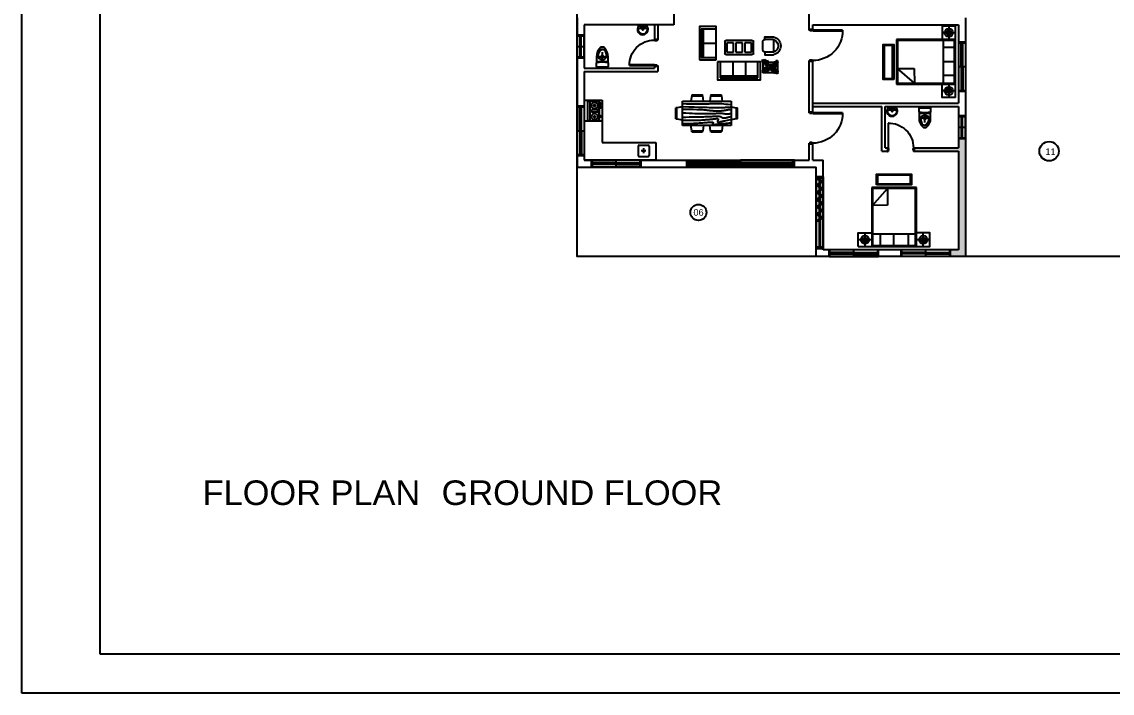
# Model space of a CAD drawing. Header units: millimetres. Extents: x 1122 to 74697, y 779 to 52745.
# Drawn here: x 1122 to 37636, y 779 to 23282 of the extents above; entities that cross this region are included whole.
import ezdxf

# ---------------------------------------------------------------- set-up
doc = ezdxf.new("R2010")
doc.units = ezdxf.units.MM
doc.linetypes.add('HIDDEN', pattern=[0.375, 0.25, -0.125])
for name, color, linetype in [('A_section', 2, 'Continuous'), ('A_text', 7, 'Continuous'), ('bed', 7, 'Continuous'), ('DOOR', 30, 'Continuous'), ('fsdffsd', 7, 'Continuous'), ('HATCH', 8, 'Continuous'), ('KITCHEN', 52, 'Continuous'), ('limesss', 7, 'Continuous'), ('NOI THAT', 42, 'Continuous'), ('TOILET', 23, 'Continuous'), ('WALLS', 210, 'Continuous'), ('WINDOW', 140, 'Continuous')]:
    doc.layers.add(name, color=color, linetype=linetype)
doc.styles.add('ATTR', font='romans.shx', dxfattribs={"width": 0.8, "height": 0.7})
doc.styles.get("Standard").update_dxf_attribs({"font": 'arial.ttf'})

# ---------------------------------------------------------------- blocks, each defined once
blk = doc.blocks.new('A$C78170A85')
at = {"layer": 'HATCH'}
for points in [[(172, 767), (259, 767), (337, 766), (409, 764), (473, 762), (532, 759), (585, 756), (633, 753), (678, 749), (719, 746), (756, 743), (791, 739), (822, 737), (850, 734), (875, 732), (897, 730), (916, 728), (932, 727), (946, 727), (957, 727), (966, 728), (973, 729), (978, 730), (982, 732), (986, 734), (988, 737), (990, 739), (991, 742), (992, 745), (992, 748), (992, 751), (991, 754), (990, 757), (989, 760), (987, 762), (986, 765), (984, 767), (983, 770), (981, 772), (980, 774), (980, 776), (979, 779), (979, 781), (980, 783), (981, 785), (982, 787), (984, 789), (986, 790), (989, 791), (992, 792), (995, 793), (999, 794), (1004, 794), (1010, 794), (1017, 793), (1025, 792), (1034, 791), (1044, 790), (1056, 789), (1069, 787), (1085, 785), (1102, 783), (1122, 780), (1145, 778), (1170, 775), (1198, 772), (1229, 769), (1263, 766), (1300, 763), (1339, 759), (1381, 756), (1425, 753), (1472, 749)], [(172, 677), (298, 680), (403, 681), (489, 681), (558, 680), (615, 678), (661, 675), (700, 672), (735, 670), (768, 667), (799, 664), (829, 662), (858, 659), (885, 657), (911, 655), (935, 652), (957, 650), (978, 648), (997, 646), (1014, 643), (1030, 642), (1044, 640), (1057, 638), (1069, 637), (1079, 636), (1088, 636), (1096, 636), (1102, 637), (1108, 637), (1113, 639), (1117, 640), (1121, 642), (1124, 644), (1127, 646), (1129, 649), (1130, 652), (1132, 655), (1132, 658), (1133, 661), (1132, 665), (1131, 668), (1130, 671), (1128, 675), (1126, 678), (1124, 682), (1121, 685), (1118, 688), (1116, 692), (1113, 695), (1111, 699), (1110, 702), (1108, 705), (1107, 708), (1107, 712), (1107, 715), (1108, 718), (1109, 721), (1111, 723), (1114, 726), (1117, 728), (1121, 730), (1125, 732), (1130, 733), (1135, 733), (1141, 733), (1146, 732), (1153, 730), (1160, 728), (1168, 726), (1178, 722), (1189, 719), (1202, 715), (1216, 711), (1234, 707), (1254, 702), (1278, 697), (1306, 691), (1339, 684), (1377, 677), (1421, 669), (1472, 659)], [(172, 596), (267, 593), (351, 591), (424, 589), (489, 588), (545, 587), (595, 586), (639, 586), (679, 585), (715, 585), (748, 584), (779, 583), (808, 582), (836, 581), (862, 580), (887, 579), (912, 578), (937, 577), (961, 576), (985, 575), (1009, 574), (1032, 573), (1053, 572), (1073, 572), (1092, 572), (1110, 572), (1125, 572), (1139, 573), (1152, 574), (1163, 575), (1173, 577), (1182, 579), (1190, 581), (1197, 583), (1203, 586), (1208, 589), (1213, 592), (1217, 594), (1221, 598), (1225, 600), (1229, 603), (1233, 606), (1238, 609), (1242, 611), (1247, 613), (1252, 615), (1257, 616), (1263, 618), (1270, 618), (1277, 619), (1285, 619), (1293, 618), (1301, 617), (1310, 616), (1319, 615), (1328, 613), (1338, 611), (1347, 608), (1358, 606), (1370, 603), (1384, 599), (1400, 595), (1420, 590), (1443, 584), (1472, 578)], [(172, 478), (266, 485), (352, 490), (431, 494), (503, 497), (569, 499), (629, 500), (685, 501), (736, 502), (783, 502), (827, 502), (867, 501), (905, 501), (940, 500), (973, 499), (1003, 498), (1032, 497), (1060, 495), (1086, 494), (1110, 493), (1134, 493), (1155, 492), (1175, 492), (1194, 492), (1211, 492), (1227, 493), (1241, 494), (1254, 495), (1266, 497), (1277, 499), (1287, 500), (1297, 502), (1306, 504), (1315, 506), (1324, 507), (1332, 508), (1341, 509), (1350, 510), (1359, 510), (1368, 510), (1378, 510), (1389, 509), (1399, 508), (1410, 507), (1420, 505), (1430, 504), (1439, 502), (1447, 501), (1453, 500), (1457, 499), (1460, 498), (1463, 497), (1464, 497), (1465, 497), (1467, 497), (1469, 497), (1472, 497)], [(172, 379), (331, 383), (459, 386), (560, 389), (639, 393), (699, 396), (745, 399), (781, 402), (810, 405), (837, 407), (863, 410), (886, 413), (909, 415), (930, 417), (950, 419), (970, 421), (989, 423), (1007, 424), (1025, 426), (1043, 427), (1061, 428), (1079, 429), (1096, 429), (1115, 429), (1133, 429), (1152, 428), (1171, 427), (1190, 425), (1209, 424), (1227, 422), (1245, 420), (1263, 418), (1279, 415), (1294, 413), (1308, 411), (1322, 409), (1335, 406), (1347, 404), (1359, 402), (1370, 400), (1382, 398), (1394, 396), (1405, 394), (1417, 393), (1428, 392), (1439, 392), (1450, 393), (1461, 394), (1472, 397)], [(172, 316), (345, 319), (488, 323), (605, 326), (700, 329), (776, 332), (837, 334), (888, 337), (931, 339), (971, 340), (1008, 341), (1041, 342), (1072, 342), (1101, 342), (1128, 342), (1152, 342), (1175, 342), (1196, 341), (1216, 340), (1235, 339), (1254, 338), (1271, 337), (1289, 336), (1306, 335), (1324, 333), (1342, 332), (1361, 330), (1380, 329), (1399, 328), (1418, 327), (1436, 326), (1454, 325), (1472, 325)], [(172, 235), (278, 238), (370, 240), (447, 241), (513, 242), (569, 243), (617, 243), (660, 243), (697, 242), (733, 242), (766, 241), (797, 240), (826, 239), (853, 238), (879, 237), (904, 236), (927, 235), (949, 234), (970, 233), (991, 232), (1012, 231), (1033, 230), (1055, 230), (1078, 229), (1102, 229), (1128, 230), (1158, 231), (1191, 233), (1231, 236), (1277, 240), (1332, 245), (1396, 253), (1472, 262)]]:
    blk.add_lwpolyline(points, dxfattribs=at)
at = {"layer": 'NOI THAT'}
for p, q in [((420, 966), (397, 821)), ((420, 966), (718, 966)), ((424, 993), (421, 975)), ((716, 975), (422, 975)), ((424, 993), (713, 993)), ((716, 975), (713, 993)), ((740, 821), (717, 966)), ((926, 966), (903, 821)), ((926, 966), (1223, 966)), ((930, 993), (927, 975)), ((1222, 975), (927, 975)), ((930, 993), (1219, 993)), ((1222, 975), (1219, 993)), ((1246, 821), (1223, 966)), ((0, 641), (18, 644)), ((0, 641), (0, 352)), ((18, 349), (18, 644)), ((27, 645), (172, 668)), ((27, 645), (27, 348)), ((1472, 822), (172, 822)), ((172, 822), (172, 172)), ((1616, 645), (1471, 668)), ((1472, 172), (1472, 822)), ((1616, 645), (1616, 348)), ((1625, 349), (1625, 644)), ((1643, 641), (1625, 644)), ((1643, 641), (1643, 352)), ((18, 349), (0, 352)), ((172, 325), (27, 348)), ((1471, 325), (1616, 348)), ((1625, 349), (1643, 352)), ((420, 27), (397, 172)), ((420, 27), (718, 27)), ((424, 0), (421, 18)), ((716, 18), (422, 18)), ((424, 0), (713, 0)), ((716, 18), (713, 0)), ((740, 172), (717, 27)), ((926, 27), (903, 172)), ((926, 27), (1223, 27)), ((1222, 18), (927, 18)), ((930, 0), (927, 18)), ((930, 0), (1219, 0)), ((1222, 18), (1219, 0)), ((1246, 172), (1223, 27))]:
    blk.add_line(p, q, dxfattribs=at)
at = {"layer": 'NOI THAT', "ltscale": 20}
blk.add_line((172, 172), (1472, 172), dxfattribs=at)
blk = doc.blocks.new('LOVESET5')
at = {"linetype": 'Continuous'}
for p, q in [((35.75, 0), (35.75, -30.00001)), ((-19.75, -3), (31.25, -3)), ((-19.75, -30.00001), (-19.75, -3)), ((-19.75, -6.5), (31.25, -6.5)), ((5.75, -6.5), (5.75, -30.00001)), ((31.25, -3), (31.25, -30.00001))]:
    blk.add_line(p, q, dxfattribs=at)
for points in [[(35.75, -30.00001), (-24.25, -30.00001), (-24.25, 0), (24.25, 0)], [(24.25, 0), (35.75, 0)]]:
    blk.add_lwpolyline(points, dxfattribs=at)
blk = doc.blocks.new('LOUNGRND')
at = {"linetype": 'Continuous'}
for p, q in [((10.5, -12), (-10.5, -12)), ((-10.5, -26.913), (-10.5, -26.9121)), ((-7.413, -30), (7.413, -30)), ((10.5, -26.913), (10.5, -26.9121))]:
    blk.add_line(p, q, dxfattribs=at)
for points in [[(-10.5, -12), (-10.5, -12), (-10.5, -26.9121), (-15, -26.9121), (-15, -12)], [(10.5, -12), (10.5, -12), (10.5, -26.9121), (15, -26.9121), (15, -12)]]:
    blk.add_lwpolyline(points, dxfattribs=at)
for centre, radius, start, end in [((0, -15.375), 15.375, 12.68038, 167.3196), ((0, -15.6), 11.1, 18.92464, 161.0754), ((-7.413, -26.913), 3.087, 180, 270), ((7.413, -26.913), 3.087, 270, 0)]:
    blk.add_arc(centre, radius, start, end, dxfattribs=at)
blk = doc.blocks.new('TBLWGLAS')
at = {"linetype": 'Continuous'}
for p, q in [((-22, 0), (22, 0)), ((-24, -22), (-24, -2)), ((-20.5, -20), (-20.5, -4)), ((-20.5, -4), (-9.5, -4)), ((-9.5, -4), (-9.5, -20)), ((-5.5, -20), (-5.5, -4)), ((-5.5, -4), (5.5, -4)), ((5.5, -4), (5.5, -20)), ((9.5, -20), (9.5, -4)), ((9.5, -4), (20.5, -4)), ((20.5, -4), (20.5, -20)), ((24, -2), (24, -22)), ((22, -24), (-22, -24)), ((-9.5, -20), (-20.5, -20)), ((5.5, -20), (-5.5, -20)), ((20.5, -20), (9.5, -20))]:
    blk.add_line(p, q, dxfattribs=at)
for centre, start, end in [((-22, -2), 90, 180), ((22, -2), 0, 90), ((-22, -22), 180, 270), ((22, -22), 270, 0)]:
    blk.add_arc(centre, 2, start, end, dxfattribs=at)
blk = doc.blocks.new('PLANT1')
for p, q in [((-240.64722, 104.936036), (-243.459, 183.338216)), ((-243.459, 183.338216), (-223.09074, 172.960284)), ((-243.459, 183.338216), (-209.77098, 131.96443)), ((-210.03006, 97.88779), (-240.64722, 104.936036)), ((-230.39832, 108.265976), (-209.90052, 114.92611)), ((-223.09074, 172.960284), (-188.88456, 189.739778)), ((-203.62926, 43.31335), (-210.03006, 97.88779)), ((-209.77098, 131.96443), (-142.00632, 80.332072)), ((-159.30372, 46.384718), (-203.62926, 43.31335)), ((-199.52208, 135.294624), (-195.80352, 176.160684)), ((-196.7103, 56.89219), (-159.04464, 80.461358)), ((-188.88456, 189.739778), (-182.35422, 152.203404)), ((-182.35422, 152.203404), (-124.3203, 165.39464)), ((-142.65148, -4.859528), (-159.30372, 46.384718)), ((-105.11536, 1.671066), (-142.65148, -4.859528)), ((-142.00632, 80.332072), (-60.44438, 53.971698)), ((-135.73506, 8.719312), (-87.69096, 52.656994)), ((-131.23926, 151.815546), (-135.08736, 93.910912)), ((-124.3203, 165.39464), (-104.08158, 137.97788)), ((-105.11536, 1.671066), (-50.28438, 42.149268)), ((-104.08158, 137.97788), (-42.71772, 140.919962)), ((-70.5231, 69.566028), (-83.71332, 127.599694)), ((-50.28438, 42.149268), (-46.87316, 45.539152)), ((-46.87316, 45.539152), (-4.65074, 35.77336)), ((-42.71772, 140.919962), (-43.36542, 55.728108)), ((-43.36542, 55.728108), (4.65074, 43.723052)), ((-27.33548, -46.667928), (0, 0)), ((-4.65074, 35.77336), (-4.65074, 35.77336)), ((-4.65074, 35.77336), (0, 0)), ((4.65074, 43.723052), (10.85088, 7.949692)), ((10.85088, 7.949692), (35.65398, 11.924538)), ((46.50486, 7.949692), (23.2537, 0)), ((23.2537, 0), (40.30472, -13.911834)), ((35.65398, 11.924538), (86.258654, 68.081652)), ((96.447864, 64.57315), (46.50486, 7.949692)), ((74.932032, 143.772382), (85.516974, 180.372512)), ((74.932032, 143.772382), (87.276178, 76.744322)), ((85.516974, 180.372512), (138.873992, 172.87367)), ((86.258654, 68.081652), (87.276178, 76.744322)), ((94.68866, 168.20134), (113.118392, 105.758996)), ((172.734224, 26.646378), (96.447864, 64.57315)), ((161.803334, 142.44574), (99.213924, 75.521566)), ((181.141878, 0.172974), (108.515404, -23.848822)), ((120.790208, 82.916522), (178.733196, 69.332094)), ((138.873992, 172.87367), (155.54452, 214.059516)), ((155.54452, 214.059516), (207.401922, 195.889372)), ((237.91672, 180.718714), (161.803334, 142.44574)), ((164.71646, 201.888598), (169.388536, 157.703012)), ((221.332552, 101.432868), (170.97502, 130.274568)), ((196.989954, 83.089496), (172.734224, 26.646378)), ((181.141878, 0.172974), (218.858846, -5.215128)), ((230.504238, 89.261696), (196.989954, 83.089496)), ((207.401922, 195.889372), (227.15855, 220.31833)), ((225.658934, 209.647028), (222.659448, 188.303916)), ((227.15855, 220.31833), (298.859194, 188.477144)), ((244.088666, 147.204684), (230.504238, 89.261696)), ((236.416596, 170.047158), (271.51711, 148.790914)), ((298.859194, 188.477144), (237.91672, 180.718714)), ((280.688796, 136.619488), (244.088666, 147.204684)), ((298.859194, 188.477144), (280.602436, 174.719488)), ((280.602436, 174.719488), (280.688796, 136.619488)), ((-271.00784, -207.652112), (-252.75032, -193.89471)), ((-271.00784, -207.652112), (-210.06308, -199.893682)), ((-199.30618, -239.493298), (-271.00784, -207.652112)), ((-252.75032, -193.89471), (-252.83668, -155.79471)), ((-252.83668, -155.79471), (-216.23528, -166.379652)), ((-208.56448, -189.22238), (-243.66474, -167.966136)), ((-216.23528, -166.379652), (-202.65136, -108.436664)), ((-210.06308, -199.893682), (-133.95198, -161.620708)), ((-202.65136, -108.436664), (-169.1386, -102.264718)), ((-179.55006, -215.064594), (-199.30618, -239.493298)), ((-197.80758, -228.82225), (-194.80784, -207.479138)), ((-193.47942, -120.607836), (-143.12138, -149.44979)), ((-127.69342, -233.234738), (-179.55006, -215.064594)), ((-169.1386, -102.264718), (-144.8816, -45.821346)), ((-92.9386, -102.09149), (-150.88108, -88.507062)), ((-144.8816, -45.821346), (-68.59524, -83.748372)), ((-136.86282, -221.063566), (-141.53642, -176.87798)), ((-133.95198, -161.620708), (-71.31304, -95.395796)), ((-111.02086, -192.048892), (-127.69342, -233.234738)), ((-57.66562, -199.547734), (-111.02086, -192.048892)), ((-66.83756, -187.376562), (-85.26526, -124.934218)), ((-27.33548, -46.667928), (-68.59524, -83.748372)), ((-59.4233, -95.919544), (-58.4073, -87.25662)), ((-47.0789, -162.947604), (-59.4233, -95.919544)), ((-58.4073, -87.25662), (-10.85342, -39.748206)), ((-47.0789, -162.947604), (-57.66562, -199.547734)), ((-10.85342, -39.748206), (12.40028, -3.974846)), ((12.40028, -3.974846), (37.64534, -23.45309)), ((37.64534, -23.45309), (105.707942, -32.155892)), ((40.30472, -13.911834), (108.515404, -23.848822)), ((78.766924, -112.978184), (105.707942, -32.155892)), ((138.036554, -129.142744), (78.766924, -112.978184)), ((191.918336, -86.03742), (113.45291, -32.377888)), ((127.26035, -53.708554), (121.872248, -112.978184)), ((130.755644, -33.41624), (204.561948, -24.655272)), ((148.813012, -161.47161), (138.036554, -129.142744)), ((208.082642, -166.859966), (148.813012, -161.47161)), ((159.589216, -150.695406), (181.141878, -96.813878)), ((240.411508, -156.083508), (191.918336, -86.03742)), ((202.69454, -204.576934), (208.082642, -166.859966)), ((240.411508, -199.188578), (202.69454, -204.576934)), ((251.187966, -80.649318), (208.082642, -91.425522)), ((229.635304, -156.083508), (213.470744, -193.800476)), ((218.858846, -5.215128), (218.8591, -59.096656)), ((218.8591, -59.096656), (261.96417, -69.873114)), ((256.576068, -215.353138), (240.411508, -156.083508)), ((256.576068, -215.353138), (240.411508, -199.188578)), ((267.352526, -139.918948), (245.799864, -139.918948)), ((261.96417, -69.873114), (251.187966, -123.754642)), ((251.187966, -123.754642), (278.12873, -139.918948)), ((278.12873, -139.918948), (256.576068, -215.353138))]:
    blk.add_line(p, q)
for centre, radius, start, end in [((3.90398, 10.95883), 91.44, 178.6147, 235.1169), ((3.90398, 10.95883), 76.2, 168.1647, 238.6725), ((3.43662, 8.422894), 93.383227, 34.37569, 120.1028), ((2.51968, 5.259324), 79.951072, 33.82192, 124.9414), ((-0.62484, 10.986008), 80.429557, 338.4094, 20.03007), ((1.9431, 10.501122), 93.403293, 341.2017, 26.09184), ((3.07848, 14.252194), 93.714367, 242.5812, 331.2714), ((1.75514, 15.867888), 80.593082, 247.3711, 327.472)]:
    blk.add_arc(centre, radius, start, end)
at = {"style": 'ATTR', "width": 0.8, "flags": 9}
blk.add_attdef('ESTCODE', (0, 0), '', height=17.78, dxfattribs=at)
blk = doc.blocks.new('SOFA6')
at = {"linetype": 'Continuous'}
for p, q in [((-31.5, -3), (31.5, -3)), ((-31.5, -30), (-31.5, -3)), ((-31.5, -6.5), (31.5, -6.5)), ((-10.5, -30), (-10.5, -6.5)), ((10.5, -30), (10.5, -6.5)), ((31.5, -3), (31.5, -30))]:
    blk.add_line(p, q, dxfattribs=at)
blk.add_lwpolyline([(-36, -30), (-36, 0), (36, 0), (36, -30)], close=True, dxfattribs=at)
blk = doc.blocks.new('CHEST24')
at = {"linetype": 'Continuous'}
for p, q in [((24, 0), (0, 0)), ((0, 0), (0, -18.00001)), ((24, -18.00001), (24, 0)), ((0, -18.00001), (24, -18.00001))]:
    blk.add_line(p, q, dxfattribs=at)
blk = doc.blocks.new('DOOR')
at = {"layer": 'DOOR'}
for p, q in [((54081, 29373), (54081, 29488)), ((54081, 29488), (54106, 29488)), ((54106, 29373), (54081, 29373)), ((54106, 29469), (54106, 29488)), ((54127, 29469), (54106, 29469)), ((54106, 29373), (54106, 29394)), ((54106, 29394), (54127, 29394)), ((54106, 28373), (54106, 29373)), ((54127, 29373), (54106, 29373)), ((54127, 29419), (54127, 29469)), ((54127, 29394), (54127, 29419)), ((54127, 29373), (54127, 28373)), ((55107, 29419), (55107, 29469)), ((55107, 29469), (55127, 29469)), ((55107, 29394), (55107, 29419)), ((55127, 29394), (55107, 29394)), ((55127, 29469), (55127, 29488)), ((55152, 29488), (55127, 29488)), ((55127, 29373), (55127, 29394)), ((55127, 29373), (55152, 29373)), ((55152, 29373), (55152, 29488)), ((54127, 28373), (54106, 28373))]:
    blk.add_line(p, q, dxfattribs=at)
blk.add_arc((54127, 29373), 1000, 268.8063, 0, dxfattribs=at)
blk = doc.blocks.new('door 3')
at = {"layer": 'DOOR'}
for p, q in [((55671, 25022), (55671, 25001)), ((55786, 25022), (55671, 25022)), ((55706, 25001), (55671, 25001)), ((55706, 24984), (55706, 25001)), ((55748, 24984), (55706, 24984)), ((55769, 24984), (55748, 24984)), ((55786, 25001), (55769, 25001)), ((55769, 25001), (55769, 24984)), ((55786, 25001), (55786, 25022)), ((55706, 24150), (55671, 24150)), ((55671, 24129), (55671, 24150)), ((55786, 24129), (55671, 24129)), ((55748, 24167), (55706, 24167)), ((55706, 24167), (55706, 24150)), ((55769, 24167), (55748, 24167)), ((55769, 24150), (55769, 24167)), ((55786, 24150), (55769, 24150)), ((55786, 24167), (56620, 24167)), ((55786, 24167), (55786, 24150)), ((56620, 24150), (55786, 24150)), ((55786, 24150), (55786, 24129)), ((56620, 24167), (56620, 24150))]:
    blk.add_line(p, q, dxfattribs=at)
blk.add_arc((55786, 24167), 834, 358.8063, 90, dxfattribs=at)

msp = doc.modelspace()

# ---------------------------------------------------------------- hatches: boundary and pattern name
at = {"layer": 'limesss', "true_color": 0x636466}
h = msp.add_hatch(dxfattribs=at)
h.set_pattern_fill('CLAY', color=251)
h.set_pattern_definition([(0, (-605097.5885, -114674.48825), (0, 0.1875), []), (0, (-605097.5885, -114674.457), (0, 0.1875), []), (0, (-605097.5885, -114674.42575), (0, 0.1875), []), (0, (-605097.5885, -114674.36325), (0, 0.1875), [0.1875, -0.125])])
h.paths.add_polyline_path([(32722, 19367), (32492, 19367), (32492, 19055), (31002, 19055), (31002, 18940), (32492, 18940), (32492, 15640), (32227, 15640), (32227, 15410), (32722, 15410), (32722, 17095)])

# ---------------------------------------------------------------- linework, layer by layer
at = {"layer": 'A_section', "lineweight": -3, "transparency": 33554687}
for p, q in [((22952, 25795), (22952, 23180)), ((27492, 23180), (27492, 24360)), ((19722, 23410), (19722, 18410)), ((32722, 23410), (32722, 17095)), ((22952, 23180), (19952, 23180)), ((19952, 23180), (19952, 21725)), ((22307, 23180), (22307, 22671)), ((22422, 23180), (22422, 22671)), ((27492, 23001), (27492, 23180)), ((27607, 23026), (27492, 23026)), ((27607, 23180), (32492, 23180)), ((27607, 22980), (27607, 23180)), ((32492, 23180), (32492, 20555)), ((27492, 20233), (27492, 21979)), ((27607, 20212), (27607, 21979)), ((19952, 21725), (22307, 21725)), ((19952, 21610), (19952, 18640)), ((19952, 21610), (22422, 21610)), ((22307, 21838), (22307, 21725)), ((22422, 21820), (22422, 21610)), ((27607, 20555), (32492, 20555)), ((27607, 20440), (29919, 20440)), ((29919, 18940), (29919, 20440)), ((30034, 19055), (30034, 20440)), ((30034, 20440), (32492, 20440)), ((32492, 20440), (32492, 19055)), ((27492, 18640), (27492, 19212)), ((27607, 18640), (27607, 19212)), ((30981, 19055), (32492, 19055)), ((22352, 18640), (24810, 18640)), ((24810, 18640), (27492, 18640)), ((27607, 18640), (27952, 18640)), ((27952, 15640), (27952, 18640)), ((30981, 18940), (32492, 18940)), ((32492, 18940), (32492, 15640)), ((19722, 18410), (27722, 18410)), ((27722, 15410), (27722, 18410)), ((32722, 17095), (32722, 15410)), ((32722, 15410), (27722, 15410)), ((32492, 15640), (27952, 15640))]:
    msp.add_line(p, q, dxfattribs=at)
at = {"layer": 'A_text'}
for centre, radius in [((35525, 18943), 324), ((23780, 16892), 269)]:
    msp.add_circle(centre, radius, dxfattribs=at)
at = {"layer": 'bed', "color": 0}
for p, q in [((32164, 23153), (32164, 22677)), ((32391, 22690), (30411, 22690)), ((32352, 22654), (30443, 22654)), ((30443, 22654), (30443, 21220)), ((32402, 22915), (31926, 22915)), ((31981, 22654), (31981, 21220)), ((32352, 21220), (32352, 22654)), ((29996, 22488), (29996, 21379)), ((30284, 22488), (29996, 22488)), ((30284, 21379), (30284, 22488)), ((32352, 22419), (31981, 22419)), ((32352, 21934), (31981, 21934)), ((31011, 21220), (30443, 21712)), ((30443, 21712), (31006, 21712)), ((31006, 21712), (31011, 21220)), ((29996, 21379), (30284, 21379)), ((30411, 21190), (32391, 21190)), ((30443, 21220), (32352, 21220)), ((32352, 21478), (31981, 21478)), ((32164, 21203), (32164, 20727)), ((32402, 20965), (31926, 20965)), ((30883, 18144), (29774, 18144)), ((29774, 18144), (29774, 17856)), ((30883, 17856), (30883, 18144)), ((29585, 17729), (29585, 15749)), ((29615, 17128), (30107, 17697)), ((29615, 17697), (29615, 15787)), ((31049, 17697), (29615, 17697)), ((29774, 17856), (30883, 17856)), ((30107, 17697), (30107, 17134)), ((31049, 15787), (31049, 17697)), ((31085, 15749), (31085, 17729)), ((30107, 17134), (29615, 17128)), ((29360, 15737), (29360, 16214)), ((31049, 16159), (29615, 16159)), ((29873, 15787), (29873, 16159)), ((30329, 15787), (30329, 16159)), ((30814, 15787), (30814, 16159)), ((31310, 15737), (31310, 16214)), ((29598, 15975), (29122, 15975)), ((29615, 15787), (31049, 15787)), ((31549, 15975), (31072, 15975))]:
    msp.add_line(p, q, dxfattribs=at)
for points in [[(32391, 20740), (32391, 23140), (31937, 23140), (31937, 22690)], [(30411, 22690), (30411, 21190)], [(32391, 20740), (31937, 20740), (31937, 21190)], [(31085, 17729), (29585, 17729)], [(29135, 15749), (29135, 16203), (29585, 16203)], [(29135, 15749), (31535, 15749), (31535, 16203), (31085, 16203)]]:
    msp.add_lwpolyline(points, dxfattribs=at)
for points in [[(30322, 21349), (29966, 21349), (29966, 22518), (30322, 22518)], [(29744, 17818), (29744, 18174), (30913, 18174), (30913, 17818)]]:
    msp.add_lwpolyline(points, close=True, dxfattribs=at)
for centre, radius in [((32164, 22915), 139), ((32164, 22915), 75), ((32164, 20965), 139), ((32164, 20965), 75), ((29360, 15975), 139), ((31310, 15975), 139), ((29360, 15975), 75), ((31310, 15975), 75)]:
    msp.add_circle(centre, radius, dxfattribs=at)
at = {"layer": 'fsdffsd'}
msp.add_line((3746, 2091), (3746, 51433), dxfattribs=at)
msp.add_lwpolyline([(1122, 779), (1122, 52745), (74697, 52745), (74697, 779)], close=True, dxfattribs=at)
msp.add_lwpolyline([(3746, 51433), (73385, 51433), (73385, 2091), (3746, 2091)], dxfattribs=at)
at = {"layer": 'KITCHEN'}
for p, q in [((20552, 20640), (19952, 20640)), ((19952, 20640), (19952, 18640)), ((20077, 19964), (20077, 20617)), ((20077, 20617), (20149, 20617)), ((20149, 20617), (20149, 19964)), ((20159, 19964), (20159, 20617)), ((20159, 20617), (20434, 20617)), ((20434, 20617), (20434, 19964)), ((20453, 20640), (20453, 19949)), ((20548, 20535), (20466, 20535)), ((20552, 20655), (20552, 19240)), ((20200, 20328), (20200, 20254)), ((20396, 20328), (20200, 20328)), ((20396, 20254), (20200, 20254)), ((20396, 20328), (20396, 20254)), ((20548, 20422), (20466, 20422)), ((20548, 20112), (20466, 20112)), ((20552, 19949), (19952, 19949)), ((20149, 19964), (20077, 19964)), ((20434, 19964), (20159, 19964)), ((21759, 19112), (21759, 18804)), ((21791, 19144), (22099, 19144)), ((21945, 19041), (21945, 18878)), ((22131, 19112), (22131, 18804)), ((21791, 18772), (22099, 18772)), ((22023, 18958), (21868, 18958))]:
    msp.add_line(p, q, dxfattribs=at)
at = {"layer": 'KITCHEN', "linetype": 'Continuous'}
for p, q in [((20552, 19240), (22352, 19240)), ((22352, 19240), (22352, 18640)), ((22352, 18640), (19952, 18640))]:
    msp.add_line(p, q, dxfattribs=at)
at = {"layer": 'KITCHEN'}
for points in [[(20200, 20517), (20257, 20575), (20339, 20575), (20396, 20517), (20396, 20436), (20339, 20379), (20257, 20379), (20200, 20436)], [(20200, 20146), (20257, 20203), (20339, 20203), (20396, 20146), (20396, 20064), (20339, 20007), (20257, 20007), (20200, 20064)]]:
    msp.add_lwpolyline(points, close=True, dxfattribs=at)
for centre, radius in [((20298, 20477), 26.5), ((20506, 20534), 31.9), ((20506, 20424), 31.9), ((20298, 20105), 26.5), ((20506, 20112), 31.9), ((21945, 18958), 26.5)]:
    msp.add_circle(centre, radius, dxfattribs=at)
for centre, start, end in [((21791, 19112), 90, 180), ((22099, 19112), 0, 90), ((21791, 18804), 180, 270), ((22099, 18804), 270, 0)]:
    msp.add_arc(centre, 31.9, start, end, dxfattribs=at)
at = {"layer": 'limesss'}
msp.add_lwpolyline([(19722, 31410), (19722, 47410), (35722, 47410), (51722, 47410), (51722, 18410), (51722, 15410), (19722, 15410)], close=True, dxfattribs=at)
at = {"layer": 'TOILET', "linetype": 'ByBlock'}
for points in [[(21739, 22999, 0.073543), (21744, 22973, 0.712116), (22090, 22973, 0.073543), (22095, 23000), (22095, 23038, 0.151566), (22067, 23131), (21767, 23131, 0.152056), (21739, 23038)], [(22024, 22909, -0.374236), (21809, 22909, -0.103818), (21771, 22982, -0.071348), (21768, 23000), (21768, 23021, -0.399589), (21813, 23066), (22015, 23066, -0.433457), (22066, 23021), (22066, 23000, -0.071348), (22062, 22982, -0.103818)], [(30090, 20264, 0.073543), (30095, 20237, 0.712116), (30441, 20237, 0.073543), (30446, 20264), (30446, 20303, 0.151566), (30418, 20396), (30118, 20396, 0.152056), (30090, 20302)], [(30375, 20174, -0.374236), (30161, 20174, -0.103818), (30123, 20247, -0.071348), (30119, 20265), (30119, 20286, -0.399589), (30164, 20331), (30366, 20331, -0.433457), (30417, 20286), (30417, 20265, -0.071348), (30413, 20247, -0.103818)]]:
    msp.add_lwpolyline(points, format="xyb", close=True, dxfattribs=at)
at = {"layer": 'TOILET'}
for points in [[(20756, 21891), (20756, 22110, 0.218492), (20607, 22426), (20514, 22426, 0.218492), (20366, 22110), (20366, 21891)], [(20568, 22008, -0.414259), (20435, 22154, -0.060335), (20447, 22230, -0.081386), (20479, 22297, -0.106971), (20528, 22343, -0.116903), (20568, 22356, -0.116903)], [(31167, 20275), (31167, 20056, 0.218492), (31316, 19740), (31409, 19740, 0.218492), (31557, 20056), (31557, 20275)], [(31355, 20158, -0.414259), (31488, 20012, -0.060335), (31476, 19936, -0.081386), (31444, 19869, -0.106971), (31395, 19823, -0.116903), (31355, 19810, -0.116903)]]:
    msp.add_lwpolyline(points, format="xyb", dxfattribs=at)
for points in [[(20421, 22154, 1.051391), (20700, 22154, 0.060335), (20688, 22230, 0.081386), (20657, 22297, 0.106971), (20607, 22343, 0.136416), (20561, 22356, 0.136416), (20514, 22343, 0.106971), (20465, 22297, 0.081386), (20433, 22230, 0.060335)], [(20732, 21766), (20389, 21766, -0.414214), (20366, 21790), (20366, 21891, -0.379919), (20394, 21923), (20451, 21930, -0.059314), (20670, 21930), (20727, 21923, -0.379919), (20756, 21891), (20756, 21790, -0.414214)], [(31191, 20400), (31534, 20400, -0.414214), (31557, 20376), (31557, 20275, -0.379919), (31529, 20243), (31472, 20236, -0.059314), (31253, 20236), (31196, 20243, -0.379919), (31167, 20275), (31167, 20376, -0.414214)], [(31502, 20012, 1.051391), (31223, 20012, 0.060335), (31235, 19936, 0.081386), (31266, 19869, 0.106971), (31316, 19823, 0.136416), (31362, 19810, 0.136416), (31409, 19823, 0.106971), (31458, 19869, 0.081386), (31490, 19936, 0.060335)]]:
    msp.add_lwpolyline(points, format="xyb", close=True, dxfattribs=at)
for points in [[(20366, 21966), (20561, 21952), (20756, 21966)], [(20451, 22110), (20686, 22110)], [(20561, 22265), (20561, 21972)], [(31557, 20200), (31362, 20214), (31167, 20200)], [(31362, 19901), (31362, 20194)], [(31472, 20056), (31237, 20056)]]:
    msp.add_lwpolyline(points, dxfattribs=at)
at = {"layer": 'TOILET', "linetype": 'ByBlock'}
for centre, radius in [((21852, 23095), 11.6), ((21917, 23024), 19.4), ((21917, 23024), 12.9), ((21917, 23095), 11.6), ((21981, 23095), 11.6), ((30203, 20359), 11.6), ((30268, 20288), 19.4), ((30268, 20288), 12.9), ((30268, 20359), 11.6), ((30332, 20359), 11.6)]:
    msp.add_circle(centre, radius, dxfattribs=at)
at = {"layer": 'TOILET'}
for centre in [(20561, 22110), (31362, 20056)]:
    msp.add_circle(centre, 41.8, dxfattribs=at)
for centre, start, end in [((20570, 22110), 96.3794, 263.6206), ((31353, 20056), 276.3794, 83.6206)]:
    msp.add_arc(centre, 41.8, start, end, dxfattribs=at)
at = {"layer": 'WALLS'}
for p, q in [((22422, 22692), (22307, 22692)), ((27607, 21954), (27492, 21954)), ((22307, 21800), (22422, 21800)), ((27492, 20258), (27607, 20258)), ((27492, 19187), (27607, 19187)), ((30034, 19055), (30147, 19055)), ((30109, 19055), (30109, 18940)), ((31002, 19055), (31002, 18940)), ((19952, 18640), (22352, 18640)), ((29919, 18940), (30130, 18940))]:
    msp.add_line(p, q, dxfattribs=at)
at = {"layer": 'WINDOW', "linetype": 'Continuous'}
for p, q in [((19952, 22832), (19722, 22832)), ((19722, 22832), (19722, 22072)), ((19952, 22802), (19722, 22802)), ((19817, 22102), (19817, 22802)), ((19837, 22102), (19837, 22802)), ((19857, 22102), (19857, 22802)), ((19952, 22452), (19952, 22832)), ((19722, 22452), (19952, 22452)), ((19952, 22072), (19952, 22452)), ((19722, 22102), (19952, 22102)), ((19722, 22072), (19952, 22072)), ((32722, 20127), (32492, 20127)), ((32492, 20127), (32492, 19367)), ((32722, 20097), (32492, 20097)), ((32587, 19397), (32587, 20097)), ((32607, 19397), (32607, 20097)), ((32627, 19397), (32627, 20097)), ((32722, 19747), (32722, 20127)), ((32492, 19747), (32722, 19747)), ((32722, 19367), (32722, 19747)), ((32492, 19397), (32722, 19397)), ((32492, 19367), (32722, 19367)), ((27952, 18088), (27722, 18088)), ((27722, 18088), (27722, 15688)), ((27722, 18038), (27952, 18038)), ((27922, 17922), (27742, 17819)), ((27762, 18038), (27752, 18021)), ((27752, 18021), (27922, 17922)), ((27932, 17905), (27752, 17801)), ((27762, 18038), (27932, 17940)), ((27952, 18088), (27952, 15688)), ((27752, 17801), (27742, 17819)), ((27752, 17801), (27742, 17784)), ((27922, 17680), (27742, 17784)), ((27922, 17680), (27742, 17576)), ((27752, 17559), (27742, 17576)), ((27752, 17559), (27742, 17541)), ((27922, 17437), (27742, 17541)), ((27932, 17697), (27752, 17801)), ((27932, 17663), (27752, 17559)), ((27932, 17455), (27752, 17559)), ((27922, 17437), (27742, 17334)), ((27752, 17316), (27742, 17334)), ((27752, 17316), (27742, 17299)), ((27922, 17195), (27742, 17299)), ((27922, 17195), (27742, 17091)), ((27932, 17420), (27752, 17316)), ((27932, 17212), (27752, 17316)), ((27932, 17178), (27752, 17074)), ((27752, 17074), (27742, 17091)), ((27752, 17074), (27742, 17056)), ((27922, 16952), (27742, 17056)), ((27922, 16952), (27742, 16849)), ((27752, 16831), (27742, 16849)), ((27752, 16831), (27742, 16814)), ((27922, 16710), (27742, 16814)), ((27932, 16970), (27752, 17074)), ((27932, 16935), (27752, 16831)), ((27932, 16727), (27752, 16831)), ((27922, 16710), (27742, 16606)), ((27752, 16589), (27742, 16606)), ((27932, 16693), (27752, 16589)), ((27722, 15738), (27952, 15738)), ((27722, 15688), (27952, 15688))]:
    msp.add_line(p, q, dxfattribs=at)
at = {"layer": 'WINDOW'}
for p, q in [((32722, 22600), (32492, 22600)), ((32492, 22600), (32492, 20940)), ((32722, 22570), (32492, 22570)), ((32582, 21770), (32582, 22570)), ((32607, 22540), (32582, 22540)), ((32607, 21770), (32607, 22570)), ((32722, 22600), (32722, 20940)), ((32722, 21770), (32492, 21770)), ((32607, 21800), (32582, 21800)), ((32607, 21770), (32607, 20970)), ((32632, 21740), (32607, 21740)), ((32632, 21770), (32632, 20970)), ((32722, 20970), (32492, 20970)), ((32722, 20940), (32492, 20940)), ((32632, 21000), (32607, 21000)), ((19952, 20450), (19722, 20450)), ((19722, 20450), (19722, 18790)), ((19952, 20450), (19952, 18790)), ((19952, 20420), (19722, 20420)), ((19812, 19620), (19812, 20420)), ((19837, 20390), (19812, 20390)), ((19837, 19620), (19837, 20420)), ((19952, 19620), (19722, 19620)), ((19837, 19650), (19812, 19650)), ((19837, 19620), (19837, 18820)), ((19862, 19590), (19837, 19590)), ((19862, 19620), (19862, 18820)), ((19952, 18820), (19722, 18820)), ((19952, 18790), (19722, 18790)), ((19862, 18850), (19837, 18850)), ((20199, 18410), (20199, 18640)), ((21859, 18640), (20199, 18640)), ((20229, 18410), (20229, 18640)), ((21029, 18410), (21029, 18640)), ((21829, 18410), (21829, 18640)), ((21859, 18410), (21859, 18640)), ((23392, 18640), (25192, 18640)), ((23392, 18410), (23392, 18640)), ((23442, 18410), (23442, 18640)), ((26992, 18640), (25192, 18640)), ((25192, 18640), (25192, 18410)), ((26942, 18410), (26942, 18640)), ((26992, 18410), (26992, 18640)), ((21859, 18410), (20199, 18410)), ((21029, 18525), (20229, 18525)), ((21029, 18500), (20229, 18500)), ((20259, 18500), (20259, 18525)), ((20999, 18500), (20999, 18525)), ((21029, 18550), (21829, 18550)), ((21029, 18525), (21829, 18525)), ((21059, 18525), (21059, 18550)), ((21799, 18525), (21799, 18550)), ((25192, 18410), (23392, 18410)), ((25192, 18525), (23442, 18525)), ((25192, 18480), (23442, 18480)), ((23482, 18480), (23482, 18525)), ((25192, 18570), (26942, 18570)), ((25192, 18525), (26942, 18525)), ((25192, 18410), (26992, 18410)), ((25232, 18525), (25232, 18570)), ((26902, 18525), (26902, 18570)), ((27922, 17922), (27932, 17940)), ((27922, 17922), (27932, 17905)), ((27932, 17697), (27922, 17680)), ((27922, 17680), (27932, 17663)), ((27922, 17437), (27932, 17455)), ((27922, 17437), (27932, 17420)), ((27932, 17212), (27922, 17195)), ((27932, 17178), (27922, 17195)), ((27932, 16970), (27922, 16952)), ((27932, 16935), (27922, 16952)), ((27932, 16727), (27922, 16710)), ((27932, 16693), (27922, 16710)), ((28156, 15408), (28156, 15638)), ((29816, 15638), (28156, 15638)), ((29816, 15408), (28156, 15408)), ((28186, 15408), (28186, 15638)), ((28986, 15523), (28186, 15523)), ((28986, 15498), (28186, 15498)), ((28216, 15498), (28216, 15523)), ((28956, 15498), (28956, 15523)), ((28986, 15408), (28986, 15638)), ((28986, 15548), (29786, 15548)), ((28986, 15523), (29786, 15523)), ((29016, 15523), (29016, 15548)), ((29756, 15523), (29756, 15548)), ((29786, 15408), (29786, 15638)), ((29816, 15408), (29816, 15638)), ((30567, 15410), (30567, 15640)), ((32227, 15640), (30567, 15640)), ((32227, 15410), (30567, 15410)), ((30597, 15410), (30597, 15640)), ((31397, 15525), (30597, 15525)), ((31397, 15500), (30597, 15500)), ((30627, 15500), (30627, 15525)), ((31367, 15500), (31367, 15525)), ((31397, 15410), (31397, 15640)), ((31397, 15550), (32197, 15550)), ((31397, 15525), (32197, 15525)), ((31427, 15525), (31427, 15550)), ((32167, 15525), (32167, 15550)), ((32197, 15410), (32197, 15640)), ((32227, 15410), (32227, 15640))]:
    msp.add_line(p, q, dxfattribs=at)
at = {"layer": 'WINDOW', "linetype": 'HIDDEN', "ltscale": 70}
for p, q in [((32632, 21770), (32632, 22570)), ((32582, 21770), (32582, 20970)), ((19862, 19620), (19862, 20420)), ((19812, 19620), (19812, 18820)), ((21029, 18550), (20229, 18550)), ((21029, 18500), (21829, 18500)), ((25192, 18570), (23442, 18570)), ((25192, 18480), (26942, 18480)), ((27822, 18038), (27822, 15738)), ((27852, 18038), (27852, 15738)), ((28986, 15548), (28186, 15548)), ((28986, 15498), (29786, 15498)), ((31397, 15550), (30597, 15550)), ((31397, 15500), (32197, 15500))]:
    msp.add_line(p, q, dxfattribs=at)

# ---------------------------------------------------------------- block references
for name, p, xscale, yscale, zscale, rotation in [('LOVESET5', (23817, 22671), -18.59673078525502, 18.59673078525502, 18.59673078525502, 90), ('TBLWGLAS', (25142, 22180), -20, 20, 20, 180), ('LOUNGRND', (26537, 22475), -20.00000000000384, 20.00000000000384, 20.00000000000384, 270), ('SOFA6', (25142, 21338), -20, 20, 20, 180), ('CHEST24', (25950, 21571), -20, 20, 20, 180)]:
    msp.add_blockref(name, p, dxfattribs=dict(xscale=xscale, yscale=yscale, zscale=zscale, rotation=rotation))
at = {"xscale": -1, "rotation": 180}
msp.add_blockref('PLANT1', (26168, 21770), dxfattribs=at)
at = {"layer": 'DOOR', "xscale": -1}
for name, p, rotation in [('DOOR', (56980, 77107), 90), ('DOOR', (56980, 74339), 90), ('door 3', (5980, -36732), 270)]:
    msp.add_blockref(name, p, dxfattribs=dict(at, rotation=rotation))
msp.add_blockref('door 3', (78093, -2330), dxfattribs=at)
at = {"layer": 'NOI THAT', "linetype": 'Continuous', "xscale": -1.252333722618318, "yscale": 1.252333722618318, "zscale": 1.252333722618318, "rotation": 180}
msp.add_blockref('A$C78170A85', (23028, 20833), dxfattribs=at)

# ---------------------------------------------------------------- texts
at = {"layer": 'A_text', "attachment_point": 7}
for s, width, gutter_width, heights, insert, char_height in [('11', 959.88, 736, [0], (35400, 18817), 219.7), ('06', 584.84, 448, [0], (23613, 16780), 219.7), ('FLOOR PLAN  ', 41981.32, 1681, [5071], (7177, 7075), 823.62), ('GROUND FLOOR', 18380.72, 736, [2220], (15180, 7075), 823.62)]:
    msp.add_mtext_dynamic_manual_height_columns(s, width=width, gutter_width=gutter_width, heights=heights, dxfattribs=dict(at, insert=insert, char_height=char_height))

doc.saveas('drawing.dxf')
